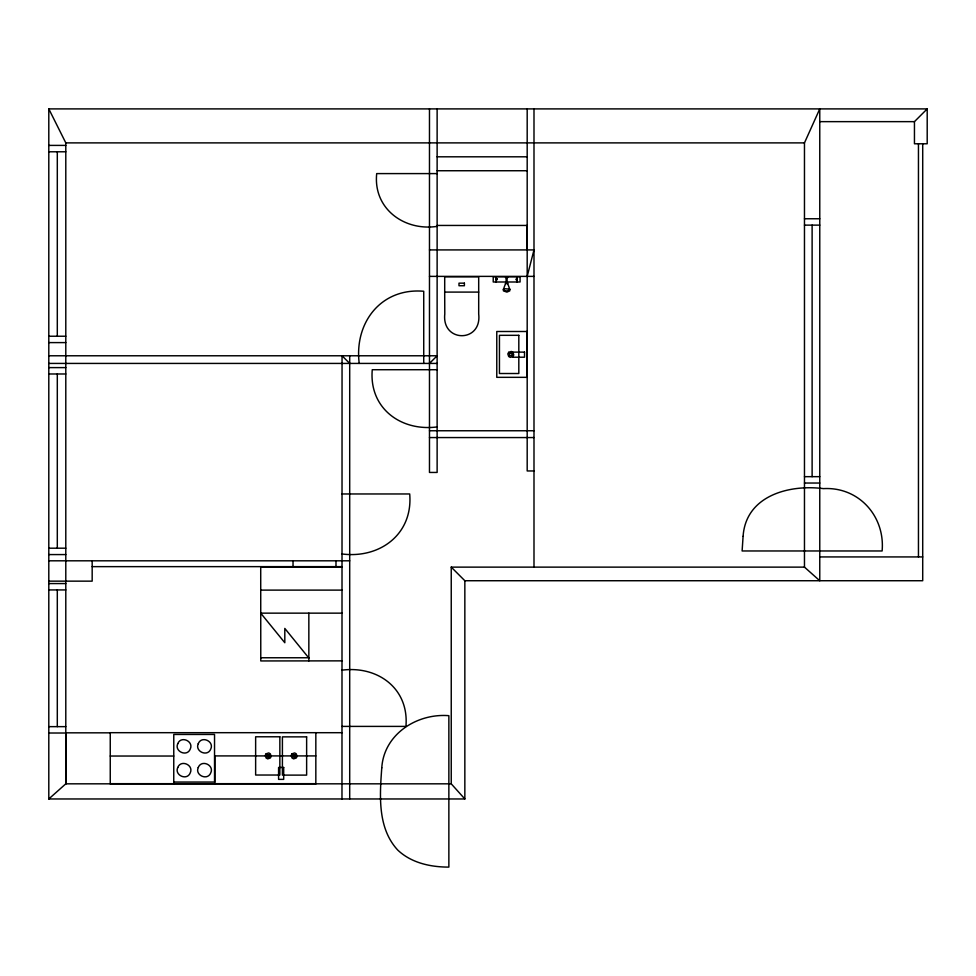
<?xml version="1.0" encoding="UTF-8"?>
<svg xmlns="http://www.w3.org/2000/svg" width="976" height="976" viewBox="0 0 976 976"><rect width="100%" height="100%" fill="white"/><g stroke="black" fill="none" stroke-linecap="round" stroke-linejoin="round"><path stroke-width="1.46" d="M527.186 276.379L533.994 249.917L429.477 249.917M804.468 567.129L804.468 142.886L819.767 108.897L819.767 580.732L804.468 567.129L451.241 567.129L451.241 783.826L464.844 798.966L48.8 798.966L48.8 108.897L927.2 108.897L927.2 143.777L914.451 143.777L914.451 121.646L927.2 108.897M429.477 363.426L437.126 355.776L48.8 355.776M48.8 798.966L65.795 783.826L451.241 783.826M819.767 121.646L914.451 121.646M48.8 108.897L65.795 142.886L804.468 142.886M48.8 145.4L65.795 145.4M48.8 151.78L65.795 151.78M437.126 156.807L527.296 156.807M437.126 170.739L527.296 170.739M437.126 173.594L376.699 173.594C373.003 208.681 404.296 231.336 437.126 226.371M804.468 218.758L819.767 218.758M804.48 225.127L819.779 225.127M437.126 225.444L527.04 225.444L527.04 249.917M429.477 276.379L533.994 276.379M505.458 281.991L493.222 281.991L493.222 276.806L520.074 276.806L520.074 281.991L507.752 281.991M505.458 283.601L507.752 283.601M444.69 292.092L444.788 313.979C441.579 342.808 482.132 343.027 478.691 313.979L478.691 276.806L444.702 276.806L444.702 292.092L478.691 292.092M48.8 336.232L65.795 336.232M48.8 342.6L65.795 342.6M48.8 363.426L437.126 363.426M48.8 367.61L65.795 367.61M437.126 369.721L372.259 369.721C368.904 408.175 400.904 431.648 437.126 426.939M48.8 373.979L65.795 373.979M429.477 430.758L533.994 430.758M429.477 437.565L533.994 437.565M533.994 470.957L527.186 470.957L527.186 108.897M804.48 476.666L819.779 476.666M804.468 483.035L819.767 483.035M342.051 493.966L409.7 493.966C413.177 534.079 379.945 558.833 342.051 553.978M48.8 548.195L65.795 548.195M48.8 554.575L65.795 554.575M819.767 556.93L922.71 556.93M48.8 560.81L349.701 560.81M92.171 566.641L341.978 566.641M341.978 567.08L260.714 567.08L260.775 660.947L341.978 660.862M451.241 567.129L464.844 580.732L922.71 580.732L922.71 143.777M48.8 581.147L92.171 581.147L92.171 560.81M48.8 583.563L65.795 583.563M48.8 589.931L65.795 589.931M260.714 590.114L341.978 590.114M341.978 613.148L260.714 613.148L284.809 642.733L284.809 628.422L308.843 658.007M260.775 657.763L308.843 657.763M341.978 670.17C377.627 665.498 409.225 688.483 405.931 726.4L341.978 726.4M48.8 726.644L65.795 726.644M110.251 732.83L65.965 732.83L65.965 783.826M315.834 732.695L342.1 732.695M48.8 733.013L65.795 733.013M110.251 756.034L173.752 756.034M315.834 755.912L214.927 755.912L214.927 783.826M173.777 782.044L214.537 782.044L214.537 734.452L173.777 734.452L173.752 783.74M110.251 783.679L315.834 783.679M349.701 363.426L342.051 355.776L341.978 798.966M918.453 143.777L918.453 556.93M812.117 225.127L812.117 476.666M533.994 108.897L533.994 567.129M517.28 276.806L517.28 281.991M517.182 276.806L517.182 281.991M507.752 276.806C505.287 282.113 509.862 286.407 509.753 290.885L506.898 292.105L503.457 290.885C503.36 286.407 507.923 282.113 505.458 276.806M495.942 276.806L495.942 281.991M464.844 580.732L464.844 798.966M437.126 108.897L437.126 472.445L429.477 472.445L429.477 108.897M423.73 363.426L423.73 291.263C380.945 287.554 354.093 322.836 359.217 363.426M349.701 355.776L349.701 798.966M335.988 560.81L335.988 566.641M315.834 783.874L315.834 732.683L110.251 732.683L110.251 783.826M308.843 613.148L308.843 660.947M293.032 560.81L293.032 566.641M65.795 142.886L65.795 783.826M57.303 151.78L57.303 336.232M57.303 373.979L57.303 548.195M57.303 589.931L57.303 726.644M381.775 767.844C379.737 795.55 377.37 828.075 397.744 850.072C411.335 862.979 430.636 867.115 448.862 867.103L448.862 715.676C417.081 713.102 383.897 734.098 381.775 767.844M743.09 536.349L742.114 550.964L882.121 550.964C885.22 516.316 858.795 486.609 823.427 488.622C789.389 484.255 745.823 495.515 743.09 536.349M177.754 743.7C174.143 751.435 187.111 757.327 190.283 748.995C193.907 741.26 180.938 735.355 177.754 743.7M177.754 767.502C174.143 775.237 187.111 781.129 190.283 772.797C193.907 765.05 180.938 759.157 177.754 767.502M198.25 743.7C194.639 751.435 207.607 757.327 210.792 748.995C214.403 741.26 201.434 735.355 198.25 743.7M198.25 767.502C194.639 775.237 207.607 781.129 210.792 772.797C214.415 765.05 201.434 759.157 198.25 767.502M266.106 753.801L265.24 755.375L266.106 758.01L267.692 758.877L270.315 758.01L271.194 756.424L270.315 753.801L268.742 752.935L266.106 753.801M267.009 754.704L267.009 757.108L269.413 757.108L269.413 754.704L267.009 754.704M508.691 352.312L507.825 353.885L508.691 356.521L510.277 357.387L512.9 356.521L513.779 354.935L512.9 352.312L511.326 351.433L508.691 352.312M509.594 353.214L509.594 355.618L511.997 355.618L511.997 353.214L509.594 353.214M292.031 753.801L291.165 755.375L292.031 758.01L293.605 758.877L296.24 758.01L297.107 756.424L296.24 753.801L294.654 752.935L292.031 753.801M292.934 754.704L292.934 757.108L295.338 757.108L295.338 754.704L292.934 754.704M510.045 289.384C506.312 293.947 496.711 286.761 510.045 289.384M497.211 278.929C494.503 278.99 497.809 280.832 497.211 278.929M517.182 279.441C515.474 280.783 515.535 278.001 517.182 279.441M464.393 283.162L458.988 283.162L458.988 285.736L464.393 285.736L464.393 283.162M527.064 331.498L496.772 331.498L496.772 377.334L527.064 377.334L527.064 331.498M518.817 335.317L499.444 335.317L499.444 373.515L518.817 373.515L518.817 335.317M524.527 352.116L512.632 352.116L512.632 357.216L524.527 357.216L524.527 352.116M279.856 736.782L255.639 736.782L255.639 775.029L279.856 775.029L279.856 736.782M306.635 736.868L282.406 736.868L282.406 775.115L306.635 775.115L306.635 736.868M283.687 767.465L278.587 767.465L278.587 779.373L283.687 779.373L283.687 767.465"/></g></svg>
